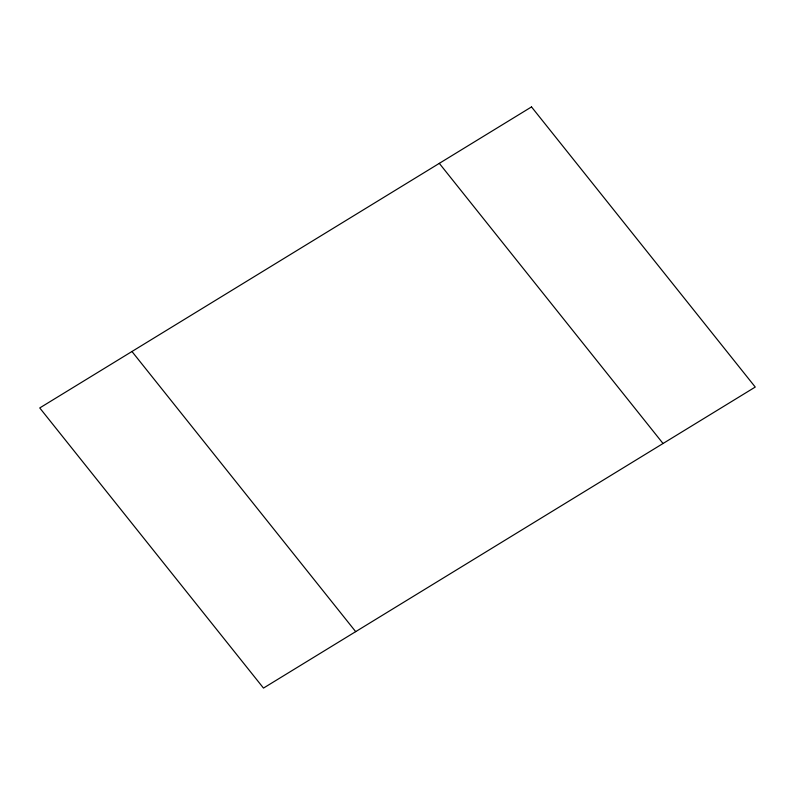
<?xml version="1.0" encoding="UTF-8"?>
<svg xmlns="http://www.w3.org/2000/svg" width="795" height="795" viewBox="0 0 795 795"><rect width="100%" height="100%" fill="white"/><g stroke="black" fill="none" stroke-linecap="round" stroke-linejoin="round"><path stroke-width="1.19" d="M439.307 163.353L663.04 443.501M131.96 351.499L355.693 631.647M531.517 106.918L39.75 407.944L263.483 688.082L755.25 387.056L531.517 106.918"/></g></svg>
